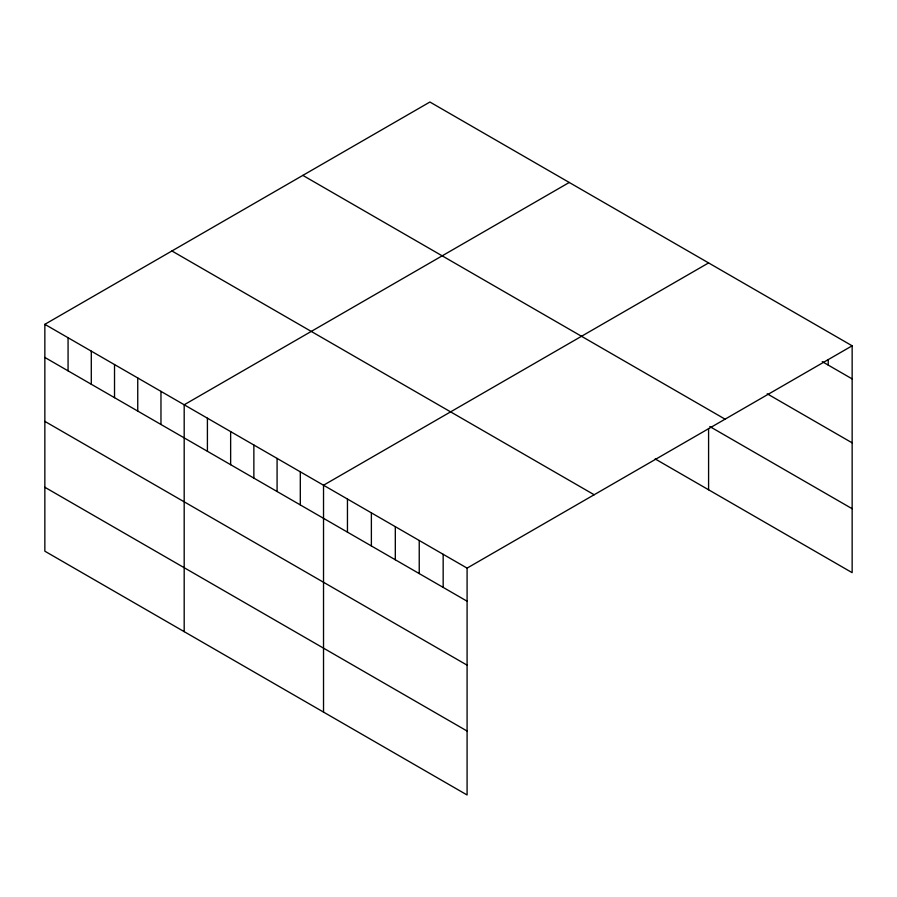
<?xml version="1.0" encoding="UTF-8"?>
<svg xmlns="http://www.w3.org/2000/svg" width="897" height="897" viewBox="0 0 897 897"><rect width="100%" height="100%" fill="white"/><g stroke="black" fill="none" stroke-linecap="round" stroke-linejoin="round"><path stroke-width="1.35" d="M44.85 324.333L467.09 568.115L467.09 794.977L44.85 551.195L44.85 324.333L429.91 102.023L852.15 345.805L852.15 572.667L655.169 458.939M569.247 182.472L184.188 404.782L184.188 631.645M708.585 262.922L323.525 485.232L323.525 712.095M467.09 568.115L852.15 345.805M822.246 361.637L852.15 378.904M767.204 393.805L852.15 442.849M302.838 175.386L725.079 419.168M709.785 426.535L852.15 508.722M171.921 250.969L594.162 494.752M44.85 357.443L467.09 601.214M44.85 421.377L467.09 665.159M44.85 487.262L467.09 731.033M828.223 359.574L828.223 365.09M708.585 428.508L708.585 489.784M443.163 554.301L443.163 587.4M419.235 540.487L419.235 573.587M395.308 526.674L395.308 559.773M371.38 512.86L371.38 545.959M347.453 499.046L347.453 532.145M300.304 471.822L300.304 504.921M277.083 458.412L277.083 491.522M253.862 445.002L253.862 478.112M230.641 431.592L230.641 464.702M207.409 418.193L207.409 451.292M160.967 391.372L160.967 424.483M137.746 377.962L137.746 411.073M114.524 364.552L114.524 397.663M91.292 351.153L91.292 384.252M68.071 337.743L68.071 370.853"/></g></svg>
